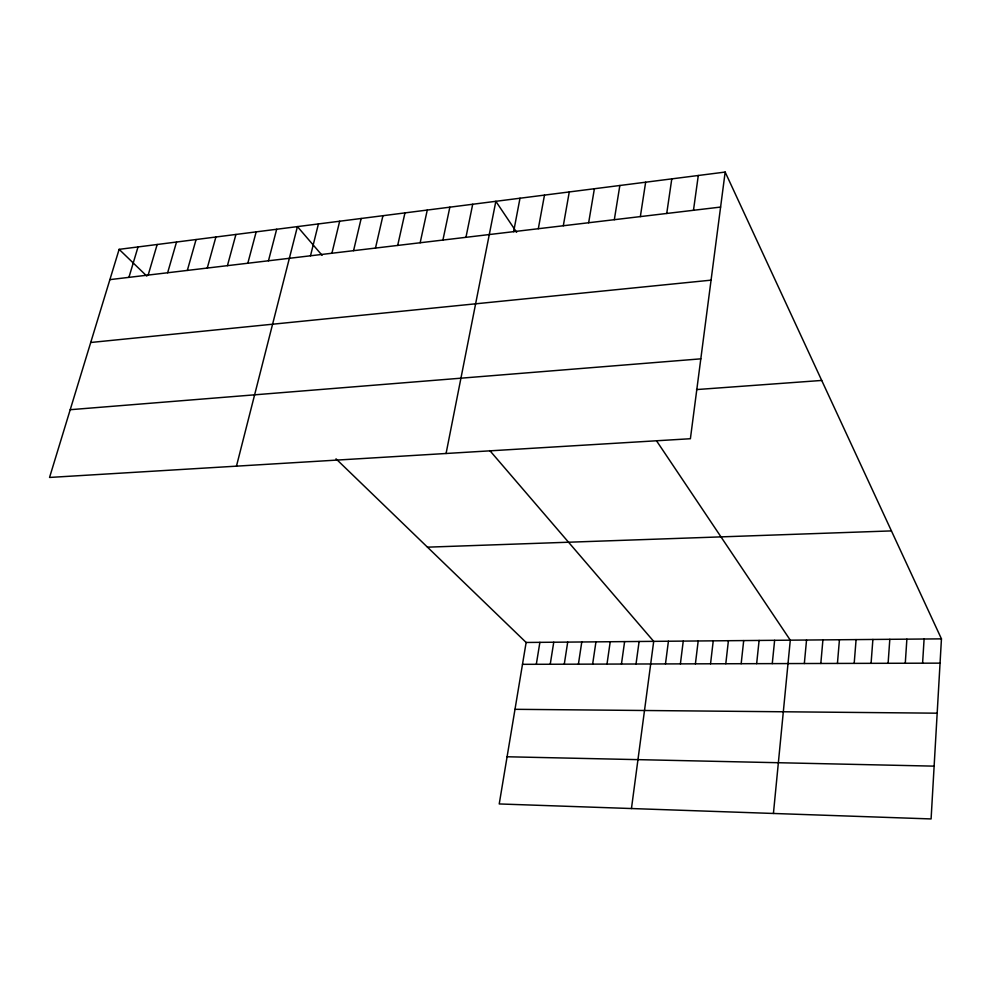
<?xml version="1.0" encoding="UTF-8"?>
<svg xmlns="http://www.w3.org/2000/svg" width="991" height="991" viewBox="0 0 991 991"><rect width="100%" height="100%" fill="white"/><g stroke="black" fill="none" stroke-linecap="round" stroke-linejoin="round"><path stroke-width="1.49" d="M725.164 172.062L690.393 438.728L49.55 477.451L119.131 249.348L725.164 172.062L941.45 638.861L931.094 818.938L499.229 803.949L526.134 642.465L336.011 458.833M922.596 663.19L924.095 639.009M905.279 663.239L906.876 639.158M888.109 663.289L889.807 639.306M871.077 663.338L872.885 639.455M854.192 663.388L856.088 639.604M837.432 663.437L839.439 639.752M820.821 663.487L822.914 639.889M804.345 663.524L806.538 640.037M773.426 813.462L790.285 640.174L656.612 440.933M772.274 663.623L774.628 640.31M756.653 663.66L759.106 640.446M741.169 663.71L743.696 640.582M725.796 663.747L728.41 640.706M710.547 663.797L713.235 640.843M695.409 663.834L698.184 640.979M680.396 663.883L683.245 641.103M665.481 663.92L668.417 641.227M631.453 808.545L653.701 641.363L489.827 450.595M636.024 664.007L639.108 641.487M693.477 210.303L698.296 175.494M621.456 664.044L624.615 641.611M607 664.094L610.221 641.734M666.732 213.474L671.787 178.876M592.643 664.131L595.95 641.858M578.41 664.168L581.779 641.982M640.347 216.608L645.649 182.208M564.275 664.205L567.707 642.106M550.24 664.255L553.746 642.23M614.321 219.705L619.846 185.49M536.317 664.292L539.884 642.354M588.654 222.752L594.389 188.736M563.309 225.762L569.268 191.944M538.311 228.723L544.48 195.103M513.635 231.659L520.002 198.225M446.074 453.494L495.847 201.309L516.633 232.278M465.956 237.32L472.707 204.257M442.915 240.057L449.852 207.169M420.159 242.758L427.27 210.055M397.688 245.434L404.96 212.892M375.49 248.072L382.935 215.704M353.564 250.673L361.17 218.478M331.911 253.25L339.665 221.228M310.505 255.789L318.421 223.929M236.465 466.154L297.424 226.605L322.1 255.331M268.474 260.782L276.675 229.255M247.824 263.234L256.173 231.869M227.422 265.662L235.92 234.458M207.268 268.053L215.889 237.01M187.336 270.419L196.082 239.537M167.64 272.76L176.522 242.027M148.167 275.064L157.173 244.492M128.929 277.356L138.034 246.932M109.89 279.623L720.593 207.069M90.714 342.49L711.067 280.156M70.212 409.704L700.81 358.841M696.524 389.574L821.712 380.445M427.468 547.168L891.429 530.903M526.134 642.465L941.45 638.861M522.492 664.329L940.05 663.14M514.998 709.308L937.176 713.186M507.095 756.765L934.129 766.142M119.131 249.348L146.829 276.105"/></g></svg>
